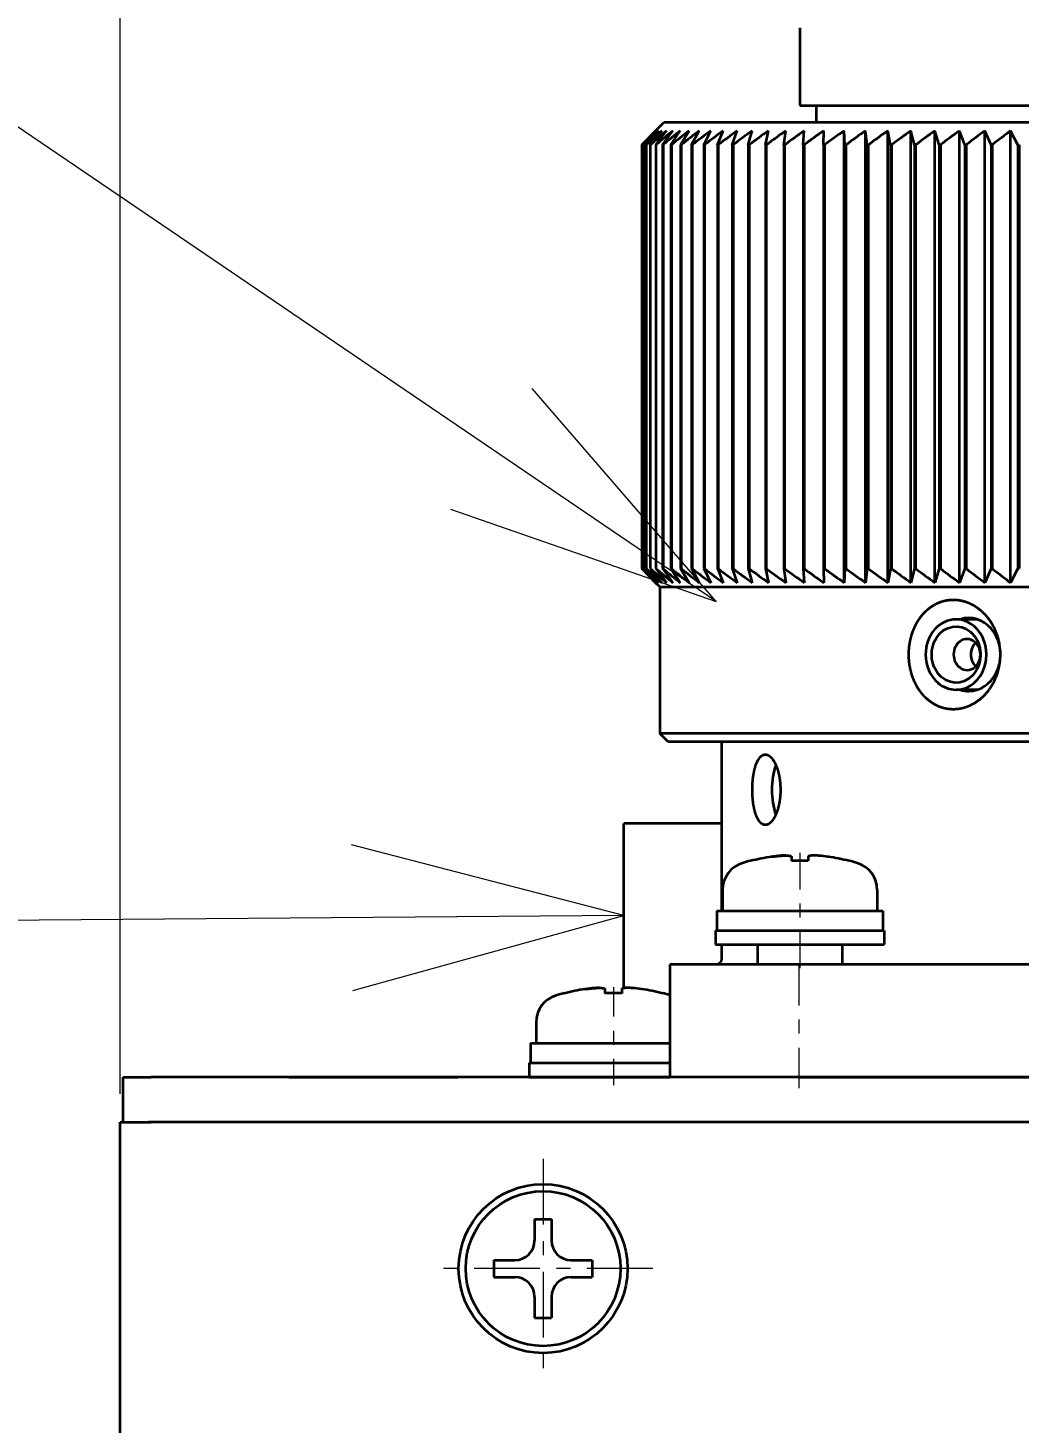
# Model space of a CAD drawing. Extents: x 23 to 417, y 3 to 294.
# Drawn here: x 52.73 to 59.78, y 160.34 to 170.25 of the extents above; entities that cross this region are included whole.
import ezdxf
from ezdxf.enums import TextEntityAlignment as Align

# ---------------------------------------------------------------- set-up
doc = ezdxf.new("R2010")
doc.units = 0
doc.linetypes.add('DASHDOT', pattern=[18.5, 12, -3, 0.5, -3])
doc.layers.get('0').update_dxf_attribs({"lineweight": 13})
doc.styles.get("Standard").update_dxf_attribs({"font": 'isocp.shx'})
doc.dimstyles.get("Standard").update_dxf_attribs({"dimtxt": 2.5, "dimasz": 2.5, "dimexe": 1.25, "dimexo": 0.625, "dimtad": 1, "dimtxsty": 'Standard', "dimcen": 2.5, "dimadec": 0, "dimazin": 0, "dimtfac": 1, "dimtmove": 0, "dimatfit": 0, "dimfxl": 0, "dimarcsym": 0})

# ---------------------------------------------------------------- blocks, each defined once
blk = doc.blocks.new('*D302')
at = {"color": 230, "lineweight": 13, "transparency": 16777216}
for p, q in [((53.3879, 162.6787), (53.3879, 188.9683)), ((53.3879, 188.9683), (88.9879, 188.9683)), ((88.9879, 162.6787), (88.9879, 188.9683))]:
    blk.add_line(p, q, dxfattribs=at)
for points in [[(55.3198, 189.4859), (53.3879, 188.9683), (55.3198, 188.4506)], [(87.0561, 188.4506), (88.9879, 188.9683), (87.0561, 189.4859)]]:
    blk.add_lwpolyline(points, dxfattribs=at)
for s, height, width, p, p2 in [('[', 2, 1.552524, (75.3042, 190.9683), (76.0805, 190.9683)), (']', 2, 1.552524, (79.6344, 190.9683), (80.4107, 190.9683)), ('178', 2, 1.44619, (63.7415, 190.9683), (68.8031, 190.9683)), ('7', 2, 1.412625, (77.0805, 190.9683), (78.6344, 190.9683)), ('%%p2', 1.4, 1.254643, (70.0031, 191.2683), (72.3042, 191.2683)), ('/', 1, 1.818182, (73.3042, 191.4683), (74.3042, 191.4683))]:
    blk.add_text(s, height=height, dxfattribs=dict(at, width=width)).set_placement(p, p2, align=Align.FIT)
blk = doc.blocks.new('*D303')
at = {"color": 30, "lineweight": 13, "transparency": 16777216}
blk.add_line((53.3879, 162.6787), (53.3879, 184.3719), dxfattribs=at)
at = {"color": 30, "lineweight": 13, "ltscale": 0.445, "transparency": 16777216}
blk.add_line((53.3879, 184.3719), (71.1879, 184.3719), dxfattribs=at)
at = {"color": 30, "lineweight": 13, "ltscale": 0.43524, "transparency": 16777216}
blk.add_line((71.1879, 166.9623), (71.1879, 184.3719), dxfattribs=at)
at = {"color": 30, "lineweight": 13, "transparency": 16777216}
for points in [[(55.3198, 184.8896), (53.3879, 184.3719), (55.3198, 183.8543)], [(69.2561, 183.8543), (71.1879, 184.3719), (69.2561, 184.8896)]]:
    blk.add_lwpolyline(points, dxfattribs=at)
for s, height, width, p, p2 in [('[', 2, 1.552524, (63.7767, 186.3719), (64.553, 186.3719)), (']', 2, 1.552524, (68.1069, 186.3719), (68.8832, 186.3719)), ('89', 2, 1.251435, (57.469, 186.3719), (60.7767, 186.3719)), ('4', 2, 1.195298, (65.553, 186.3719), (67.1069, 186.3719)), ('/', 1, 1.818182, (61.7767, 186.8719), (62.7767, 186.8719))]:
    blk.add_text(s, height=height, dxfattribs=dict(at, width=width)).set_placement(p, p2, align=Align.FIT)
blk = doc.blocks.new('BLOCK4341')
at = {"color": 7, "linetype": 'DASHDOT', "lineweight": 13, "ltscale": 0.195}
for p, q in [((-74, 47.598), (-74, 39.798)), ((-70.1, 43.698), (-77.9, 43.698))]:
    blk.add_line(p, q, dxfattribs=at)
blk = doc.blocks.new('BLOCK4439')
at = {"color": 7, "lineweight": 13}
blk.add_line((-71.126, 56.232), (-114.755, 55.9), dxfattribs=at)
blk.add_lwpolyline([(-80.766, 53.57), (-71.126, 56.232), (-80.805, 58.746)], dxfattribs=at)
blk.add_circle((-126.087, 55.814), 11.332, dxfattribs=at)
blk.add_text('8', height=10, dxfattribs=at).set_placement((-129.971, 50.814), (-122.202, 50.814), align=Align.FIT)
blk = doc.blocks.new('BLOCK4440')
at = {"color": 7, "lineweight": 13}
blk.add_line((-67.848, 67.379), (-119.293, 102.304), dxfattribs=at)
blk.add_lwpolyline([(-77.294, 70.663), (-67.848, 67.379), (-74.386, 74.946)], dxfattribs=at)
blk = doc.blocks.new('BLOCK4442')
at = {"color": 7, "lineweight": 35, "ltscale": 0.06875}
blk.add_line((-64.875, 87.75), (-64.875, 85), dxfattribs=at)
at = {"color": 7, "lineweight": 35, "ltscale": 0.396875}
blk.add_line((-64.875, 85), (-49, 85), dxfattribs=at)
at = {"color": 7, "lineweight": 35, "ltscale": 0.015}
blk.add_line((-64.3, 85), (-64.3, 84.4), dxfattribs=at)
at = {"color": 7, "lineweight": 35, "ltscale": 0.010607}
for p, q in [((-70, 84.1), (-69.7, 84.4)), ((-69.55, 62.4), (-69.85, 62.7))]:
    blk.add_line(p, q, dxfattribs=at)
at = {"color": 7, "lineweight": 35}
for p, q in [((-69.7, 84.4), (-49, 84.4)), ((-69.85, 67.9), (-49, 67.9)), ((-49, 62.7), (-69.85, 62.7)), ((-49, 62.4), (-69.55, 62.4)), ((-33.1, 54.5), (-64.9, 54.5)), ((87.874, 50.5), (-87.926, 50.5)), ((-64.9, 50.5), (-33.1, 50.5)), ((-89.026, -29.5), (-89.026, 48.9)), ((87.974, 48.9), (-88.026, 48.9)), ((87.874, 48.9), (-87.926, 48.9))]:
    blk.add_line(p, q, dxfattribs=at)
at = {"color": 7, "lineweight": 35, "ltscale": 0.017577}
for p, q in [((-70, 84.1), (-70.494, 83.6)), ((-70.494, 83.6), (-70, 84.1)), ((-70.494, 68.55), (-70, 68.05))]:
    blk.add_line(p, q, dxfattribs=at)
at = {"color": 7, "lineweight": 35, "ltscale": 0.017992}
for p, q in [((-69.975, 84.1), (-70.493, 83.6)), ((-69.975, 68.05), (-70.493, 68.55))]:
    blk.add_line(p, q, dxfattribs=at)
at = {"color": 7, "lineweight": 35, "ltscale": 0.017153}
for p, q in [((-70.445, 83.6), (-69.975, 84.1)), ((-70.445, 68.55), (-69.975, 68.05))]:
    blk.add_line(p, q, dxfattribs=at)
at = {"color": 7, "lineweight": 35, "ltscale": 0.016722}
for p, q in [((-70.346, 83.6), (-69.902, 84.1)), ((-70.346, 68.55), (-69.902, 68.05))]:
    blk.add_line(p, q, dxfattribs=at)
at = {"color": 7, "lineweight": 35, "ltscale": 0.016288}
for p, q in [((-70.197, 83.6), (-69.78, 84.1)), ((-70.197, 68.55), (-69.78, 68.05))]:
    blk.add_line(p, q, dxfattribs=at)
at = {"color": 7, "lineweight": 35, "ltscale": 0.015855}
for p, q in [((-69.999, 83.6), (-69.609, 84.1)), ((-69.999, 68.55), (-69.609, 68.05))]:
    blk.add_line(p, q, dxfattribs=at)
at = {"color": 7, "lineweight": 35, "ltscale": 0.015427}
for p, q in [((-69.751, 83.6), (-69.39, 84.1)), ((-69.751, 68.55), (-69.39, 68.05))]:
    blk.add_line(p, q, dxfattribs=at)
at = {"color": 7, "lineweight": 35, "ltscale": 0.015009}
for p, q in [((-69.455, 83.6), (-69.123, 84.1)), ((-69.455, 68.55), (-69.123, 68.05))]:
    blk.add_line(p, q, dxfattribs=at)
at = {"color": 7, "lineweight": 35, "ltscale": 0.014606}
for p, q in [((-69.112, 83.6), (-68.81, 84.1)), ((-69.112, 68.55), (-68.81, 68.05))]:
    blk.add_line(p, q, dxfattribs=at)
at = {"color": 7, "lineweight": 35, "ltscale": 0.014223}
for p, q in [((-68.721, 83.6), (-68.45, 84.1)), ((-68.721, 68.55), (-68.45, 68.05))]:
    blk.add_line(p, q, dxfattribs=at)
at = {"color": 7, "lineweight": 35, "ltscale": 0.013865}
for p, q in [((-68.284, 83.6), (-68.044, 84.1)), ((-68.284, 68.55), (-68.044, 68.05))]:
    blk.add_line(p, q, dxfattribs=at)
at = {"color": 7, "lineweight": 35, "ltscale": 0.013538}
for p, q in [((-67.803, 83.6), (-67.595, 84.1)), ((-67.803, 68.55), (-67.595, 68.05))]:
    blk.add_line(p, q, dxfattribs=at)
at = {"color": 7, "lineweight": 35, "ltscale": 0.013248}
for p, q in [((-67.277, 83.6), (-67.101, 84.1)), ((-67.277, 68.55), (-67.101, 68.05))]:
    blk.add_line(p, q, dxfattribs=at)
at = {"color": 7, "lineweight": 35, "ltscale": 0.012998}
for p, q in [((-66.708, 83.6), (-66.566, 84.1)), ((-66.708, 68.55), (-66.566, 68.05))]:
    blk.add_line(p, q, dxfattribs=at)
at = {"color": 7, "lineweight": 35, "ltscale": 0.012795}
for p, q in [((-66.099, 83.6), (-65.989, 84.1)), ((-66.099, 68.55), (-65.989, 68.05))]:
    blk.add_line(p, q, dxfattribs=at)
at = {"color": 7, "lineweight": 35, "ltscale": 0.012643}
for p, q in [((-65.449, 83.6), (-65.373, 84.1)), ((-65.449, 68.55), (-65.373, 68.05))]:
    blk.add_line(p, q, dxfattribs=at)
at = {"color": 7, "lineweight": 35, "ltscale": 0.012544}
for p, q in [((-64.761, 83.6), (-64.719, 84.1)), ((-64.761, 68.55), (-64.719, 68.05))]:
    blk.add_line(p, q, dxfattribs=at)
at = {"color": 7, "lineweight": 35, "ltscale": 0.012502}
for p, q in [((-64.036, 83.6), (-64.028, 84.1)), ((-64.036, 68.55), (-64.028, 68.05))]:
    blk.add_line(p, q, dxfattribs=at)
at = {"color": 7, "lineweight": 35, "ltscale": 0.012516}
for p, q in [((-63.276, 83.6), (-63.301, 84.1)), ((-63.276, 68.55), (-63.301, 68.05))]:
    blk.add_line(p, q, dxfattribs=at)
at = {"color": 7, "lineweight": 35, "ltscale": 0.40125}
for p, q in [((-63.301, 68.05), (-63.301, 84.1)), ((-62.542, 68.05), (-62.542, 84.1)), ((-61.75, 68.05), (-61.75, 84.1)), ((-60.929, 68.05), (-60.929, 84.1)), ((-60.08, 68.05), (-60.08, 84.1)), ((-59.206, 68.05), (-59.206, 84.1)), ((-58.307, 68.05), (-58.307, 84.1)), ((-57.387, 68.05), (-57.387, 84.1))]:
    blk.add_line(p, q, dxfattribs=at)
at = {"color": 7, "lineweight": 35, "ltscale": 0.012587}
for p, q in [((-62.483, 83.6), (-62.542, 84.1)), ((-62.483, 68.55), (-62.542, 68.05))]:
    blk.add_line(p, q, dxfattribs=at)
at = {"color": 7, "lineweight": 35, "ltscale": 0.012713}
for p, q in [((-61.658, 83.6), (-61.75, 84.1)), ((-61.658, 68.55), (-61.75, 68.05))]:
    blk.add_line(p, q, dxfattribs=at)
at = {"color": 7, "lineweight": 35, "ltscale": 0.012891}
for p, q in [((-60.803, 83.6), (-60.929, 84.1)), ((-60.803, 68.55), (-60.929, 68.05))]:
    blk.add_line(p, q, dxfattribs=at)
at = {"color": 7, "lineweight": 35, "ltscale": 0.013117}
for p, q in [((-59.921, 83.6), (-60.08, 84.1)), ((-59.921, 68.55), (-60.08, 68.05))]:
    blk.add_line(p, q, dxfattribs=at)
at = {"color": 7, "lineweight": 35, "ltscale": 0.013388}
for p, q in [((-59.014, 83.6), (-59.206, 84.1)), ((-59.014, 68.55), (-59.206, 68.05))]:
    blk.add_line(p, q, dxfattribs=at)
at = {"color": 7, "lineweight": 35, "ltscale": 0.013698}
for p, q in [((-58.083, 83.6), (-58.307, 84.1)), ((-58.083, 68.55), (-58.307, 68.05))]:
    blk.add_line(p, q, dxfattribs=at)
at = {"color": 7, "lineweight": 35, "ltscale": 0.014041}
for p, q in [((-57.131, 83.6), (-57.387, 84.1)), ((-57.131, 68.55), (-57.387, 68.05))]:
    blk.add_line(p, q, dxfattribs=at)
at = {"color": 7, "lineweight": 35, "ltscale": 3.04594e-05}
for p, q in [((-70.494, 83.6), (-70.493, 83.6)), ((-70.494, 68.55), (-70.493, 68.55))]:
    blk.add_line(p, q, dxfattribs=at)
at = {"color": 7, "lineweight": 35, "ltscale": 0.37625}
for p, q in [((-70.494, 83.6), (-70.494, 68.55)), ((-70.494, 83.6), (-70.494, 68.55)), ((-70.493, 83.6), (-70.493, 68.55)), ((-70.445, 83.6), (-70.445, 68.55)), ((-70.442, 83.6), (-70.442, 68.55)), ((-70.346, 83.6), (-70.346, 68.55)), ((-70.34, 83.6), (-70.34, 68.55)), ((-70.197, 83.6), (-70.197, 68.55)), ((-70.189, 83.6), (-70.189, 68.55)), ((-69.999, 83.6), (-69.999, 68.55)), ((-69.988, 83.6), (-69.988, 68.55)), ((-69.751, 83.6), (-69.751, 68.55)), ((-69.738, 83.6), (-69.738, 68.55)), ((-69.455, 83.6), (-69.455, 68.55)), ((-69.44, 83.6), (-69.44, 68.55)), ((-69.112, 83.6), (-69.112, 68.55)), ((-69.094, 83.6), (-69.094, 68.55)), ((-68.721, 83.6), (-68.721, 68.55)), ((-68.701, 83.6), (-68.701, 68.55)), ((-68.284, 83.6), (-68.284, 68.55)), ((-68.262, 83.6), (-68.262, 68.55)), ((-67.803, 83.6), (-67.803, 68.55)), ((-67.778, 83.6), (-67.778, 68.55)), ((-67.277, 83.6), (-67.277, 68.55)), ((-67.25, 83.6), (-67.25, 68.55)), ((-66.708, 83.6), (-66.708, 68.55)), ((-66.68, 83.6), (-66.68, 68.55)), ((-66.099, 83.6), (-66.099, 68.55)), ((-66.068, 83.6), (-66.068, 68.55)), ((-65.449, 83.6), (-65.449, 68.55)), ((-65.417, 83.6), (-65.417, 68.55)), ((-64.761, 83.6), (-64.761, 68.55)), ((-64.727, 83.6), (-64.727, 68.55)), ((-64.036, 83.6), (-64.036, 68.55)), ((-64, 83.6), (-64, 68.55)), ((-63.276, 83.6), (-63.276, 68.55)), ((-63.238, 83.6), (-63.238, 68.55)), ((-62.483, 83.6), (-62.483, 68.55)), ((-62.443, 83.6), (-62.443, 68.55)), ((-61.658, 83.6), (-61.658, 68.55)), ((-61.617, 83.6), (-61.617, 68.55)), ((-60.803, 83.6), (-60.803, 68.55)), ((-60.761, 83.6), (-60.761, 68.55)), ((-59.921, 83.6), (-59.921, 68.55)), ((-59.878, 83.6), (-59.878, 68.55)), ((-59.014, 83.6), (-59.014, 68.55)), ((-58.969, 83.6), (-58.969, 68.55)), ((-58.083, 83.6), (-58.083, 68.55)), ((-58.037, 83.6), (-58.037, 68.55)), ((-57.131, 83.6), (-57.131, 68.55)), ((-57.084, 83.6), (-57.084, 68.55))]:
    blk.add_line(p, q, dxfattribs=at)
at = {"color": 7, "lineweight": 35, "ltscale": 9.1307e-05}
for p, q in [((-70.445, 83.6), (-70.442, 83.6)), ((-70.445, 68.55), (-70.442, 68.55))]:
    blk.add_line(p, q, dxfattribs=at)
at = {"color": 7, "lineweight": 35, "ltscale": 0.000151941}
for p, q in [((-70.346, 83.6), (-70.34, 83.6)), ((-70.346, 68.55), (-70.34, 68.55))]:
    blk.add_line(p, q, dxfattribs=at)
at = {"color": 7, "lineweight": 35, "ltscale": 0.000212221}
for p, q in [((-70.197, 83.6), (-70.189, 83.6)), ((-70.197, 68.55), (-70.189, 68.55))]:
    blk.add_line(p, q, dxfattribs=at)
at = {"color": 7, "lineweight": 35, "ltscale": 0.000272005}
for p, q in [((-69.999, 83.6), (-69.988, 83.6)), ((-69.999, 68.55), (-69.988, 68.55))]:
    blk.add_line(p, q, dxfattribs=at)
at = {"color": 7, "lineweight": 35, "ltscale": 0.000331153}
for p, q in [((-69.751, 83.6), (-69.738, 83.6)), ((-69.751, 68.55), (-69.738, 68.55))]:
    blk.add_line(p, q, dxfattribs=at)
at = {"color": 7, "lineweight": 35, "ltscale": 0.000389528}
for p, q in [((-69.455, 83.6), (-69.44, 83.6)), ((-69.455, 68.55), (-69.44, 68.55))]:
    blk.add_line(p, q, dxfattribs=at)
at = {"color": 7, "lineweight": 35, "ltscale": 0.000446994}
for p, q in [((-69.112, 83.6), (-69.094, 83.6)), ((-69.112, 68.55), (-69.094, 68.55))]:
    blk.add_line(p, q, dxfattribs=at)
at = {"color": 7, "lineweight": 35, "ltscale": 0.000503415}
for p, q in [((-68.721, 83.6), (-68.701, 83.6)), ((-68.721, 68.55), (-68.701, 68.55))]:
    blk.add_line(p, q, dxfattribs=at)
at = {"color": 7, "lineweight": 35, "ltscale": 0.000558661}
for p, q in [((-68.284, 83.6), (-68.262, 83.6)), ((-68.284, 68.55), (-68.262, 68.55))]:
    blk.add_line(p, q, dxfattribs=at)
at = {"color": 7, "lineweight": 35, "ltscale": 0.000612602}
for p, q in [((-67.803, 83.6), (-67.778, 83.6)), ((-67.803, 68.55), (-67.778, 68.55))]:
    blk.add_line(p, q, dxfattribs=at)
at = {"color": 7, "lineweight": 35, "ltscale": 0.000665112}
for p, q in [((-67.277, 83.6), (-67.25, 83.6)), ((-67.277, 68.55), (-67.25, 68.55))]:
    blk.add_line(p, q, dxfattribs=at)
at = {"color": 7, "lineweight": 35, "ltscale": 0.000716069}
for p, q in [((-66.708, 83.6), (-66.68, 83.6)), ((-66.708, 68.55), (-66.68, 68.55))]:
    blk.add_line(p, q, dxfattribs=at)
at = {"color": 7, "lineweight": 35, "ltscale": 0.000765353}
for p, q in [((-66.099, 83.6), (-66.068, 83.6)), ((-66.099, 68.55), (-66.068, 68.55))]:
    blk.add_line(p, q, dxfattribs=at)
at = {"color": 7, "lineweight": 35, "ltscale": 0.00081285}
for p, q in [((-65.449, 83.6), (-65.417, 83.6)), ((-65.449, 68.55), (-65.417, 68.55))]:
    blk.add_line(p, q, dxfattribs=at)
at = {"color": 7, "lineweight": 35, "ltscale": 0.000858448}
for p, q in [((-64.761, 83.6), (-64.727, 83.6)), ((-64.761, 68.55), (-64.727, 68.55))]:
    blk.add_line(p, q, dxfattribs=at)
at = {"color": 7, "lineweight": 35, "ltscale": 0.000902042}
for p, q in [((-64.036, 83.6), (-64, 83.6)), ((-64.036, 68.55), (-64, 68.55))]:
    blk.add_line(p, q, dxfattribs=at)
at = {"color": 7, "lineweight": 35, "ltscale": 0.000943528}
for p, q in [((-63.276, 83.6), (-63.238, 83.6)), ((-63.276, 68.55), (-63.238, 68.55))]:
    blk.add_line(p, q, dxfattribs=at)
at = {"color": 7, "lineweight": 35, "ltscale": 0.000982811}
for p, q in [((-62.483, 83.6), (-62.443, 83.6)), ((-62.483, 68.55), (-62.443, 68.55))]:
    blk.add_line(p, q, dxfattribs=at)
at = {"color": 7, "lineweight": 35, "ltscale": 0.00102}
for p, q in [((-61.658, 83.6), (-61.617, 83.6)), ((-61.658, 68.55), (-61.617, 68.55))]:
    blk.add_line(p, q, dxfattribs=at)
at = {"color": 7, "lineweight": 35, "ltscale": 0.001054}
for p, q in [((-60.803, 83.6), (-60.761, 83.6)), ((-60.803, 68.55), (-60.761, 68.55))]:
    blk.add_line(p, q, dxfattribs=at)
at = {"color": 7, "lineweight": 35, "ltscale": 0.001087}
for p, q in [((-59.921, 83.6), (-59.878, 83.6)), ((-59.921, 68.55), (-59.878, 68.55))]:
    blk.add_line(p, q, dxfattribs=at)
at = {"color": 7, "lineweight": 35, "ltscale": 0.001116}
for p, q in [((-59.014, 83.6), (-58.969, 83.6)), ((-59.014, 68.55), (-58.969, 68.55))]:
    blk.add_line(p, q, dxfattribs=at)
at = {"color": 7, "lineweight": 35, "ltscale": 0.001143}
for p, q in [((-58.083, 83.6), (-58.037, 83.6)), ((-58.083, 68.55), (-58.037, 68.55))]:
    blk.add_line(p, q, dxfattribs=at)
at = {"color": 7, "lineweight": 35, "ltscale": 0.001167}
for p, q in [((-57.131, 83.6), (-57.084, 83.6)), ((-57.131, 68.55), (-57.084, 68.55))]:
    blk.add_line(p, q, dxfattribs=at)
at = {"color": 7, "lineweight": 35, "ltscale": 0.005303}
blk.add_line((-69.85, 67.9), (-70, 68.05), dxfattribs=at)
at = {"color": 7, "lineweight": 35, "ltscale": 0.13}
blk.add_line((-69.85, 67.9), (-69.85, 62.7), dxfattribs=at)
at = {"color": 7, "lineweight": 35, "ltscale": 0.018979}
blk.add_line((-58.566, 66.75), (-59.325, 66.75), dxfattribs=at)
at = {"color": 7, "lineweight": 35, "ltscale": 0.018981}
blk.add_line((-58.566, 64.25), (-59.325, 64.25), dxfattribs=at)
at = {"color": 7, "lineweight": 35, "ltscale": 0.00215}
blk.add_line((-58.65, 64.226), (-58.732, 64.25), dxfattribs=at)
at = {"color": 7, "lineweight": 35, "ltscale": 0.15}
blk.add_line((-67.65, 56.4), (-67.65, 62.4), dxfattribs=at)
at = {"color": 7, "lineweight": 35, "ltscale": 0.086908}
blk.add_line((-67.65, 59.5), (-71.126, 59.5), dxfattribs=at)
at = {"color": 7, "lineweight": 35, "ltscale": 0.146095}
blk.add_line((-71.126, 53.656), (-71.126, 59.5), dxfattribs=at)
at = {"color": 7, "lineweight": 35, "ltscale": 0.000166026}
for p, q in [((-66.625, 58.178), (-66.625, 58.171)), ((-63.125, 58.178), (-63.125, 58.171)), ((-73.25, 53.478), (-73.25, 53.471)), ((-69.75, 53.478), (-69.75, 53.471))]:
    blk.add_line(p, q, dxfattribs=at)
at = {"color": 7, "lineweight": 35, "ltscale": 0.003766}
for p, q in [((-65.175, 58.322), (-65.175, 58.171)), ((-64.575, 58.322), (-64.575, 58.171)), ((-71.8, 53.622), (-71.8, 53.471)), ((-71.2, 53.622), (-71.2, 53.471))]:
    blk.add_line(p, q, dxfattribs=at)
at = {"color": 7, "lineweight": 35, "ltscale": 0.018478}
for p, q in [((-67.625, 57.139), (-67.625, 56.4)), ((-62.125, 57.139), (-62.125, 56.4)), ((-74.25, 52.439), (-74.25, 51.7))]:
    blk.add_line(p, q, dxfattribs=at)
at = {"color": 7, "lineweight": 35, "ltscale": 0.138472}
blk.add_line((-67.825, 56.4), (-62.286, 56.4), dxfattribs=at)
at = {"color": 7, "lineweight": 35, "ltscale": 0.0175}
for p, q in [((-67.825, 56.4), (-67.825, 55.7)), ((-61.925, 56.4), (-61.925, 55.7)), ((-66.375, 55.2), (-66.375, 54.5)), ((-63.375, 55.2), (-63.375, 54.5)), ((-74.45, 51.7), (-74.45, 51))]:
    blk.add_line(p, q, dxfattribs=at)
at = {"color": 7, "lineweight": 35, "ltscale": 0.009028}
blk.add_line((-62.286, 56.4), (-61.925, 56.4), dxfattribs=at)
at = {"color": 7, "lineweight": 35, "ltscale": 0.140819}
for p, q in [((-67.875, 55.7), (-62.242, 55.7)), ((-67.875, 55.2), (-62.242, 55.2)), ((-89.026, 40.002), (-89.026, 45.635))]:
    blk.add_line(p, q, dxfattribs=at)
at = {"color": 7, "lineweight": 35, "ltscale": 0.0125}
for p, q in [((-67.875, 55.7), (-67.875, 55.2)), ((-61.875, 55.7), (-61.875, 55.2)), ((-67.65, 54.7), (-67.65, 55.2)), ((-74.5, 51), (-74.5, 50.5))]:
    blk.add_line(p, q, dxfattribs=at)
at = {"color": 7, "lineweight": 35, "ltscale": 0.009181}
for p, q in [((-62.242, 55.7), (-61.875, 55.7)), ((-62.242, 55.2), (-61.875, 55.2)), ((-89.026, 45.635), (-89.026, 46.002))]:
    blk.add_line(p, q, dxfattribs=at)
at = {"color": 7, "lineweight": 35, "ltscale": 0.115}
for p, q in [((-64.9, 54.5), (-69.5, 54.5)), ((-64.9, 50.5), (-69.5, 50.5))]:
    blk.add_line(p, q, dxfattribs=at)
at = {"color": 7, "lineweight": 35, "ltscale": 0.1}
blk.add_line((-69.5, 54.5), (-69.5, 50.5), dxfattribs=at)
at = {"color": 7, "lineweight": 35, "ltscale": 0.12375}
blk.add_line((-74.45, 51.7), (-69.5, 51.7), dxfattribs=at)
at = {"color": 7, "lineweight": 35, "ltscale": 0.125}
blk.add_line((-74.5, 51), (-69.5, 51), dxfattribs=at)
at = {"color": 7, "lineweight": 35, "ltscale": 0.025}
for p, q in [((-88.926, 50.5), (-87.926, 50.5)), ((-89.026, 48.9), (-88.026, 48.9)), ((-88.926, 48.9), (-87.926, 48.9))]:
    blk.add_line(p, q, dxfattribs=at)
at = {"color": 7, "lineweight": 35, "ltscale": 0.04}
blk.add_line((-88.926, 48.9), (-88.926, 50.5), dxfattribs=at)
at = {"color": 7, "lineweight": 35, "ltscale": 0.145188}
blk.add_line((-83.026, 50.5), (-77.219, 50.5), dxfattribs=at)
at = {"color": 7, "lineweight": 35, "ltscale": 0.004812}
blk.add_line((-77.219, 50.5), (-77.026, 50.5), dxfattribs=at)
at = {"color": 7, "lineweight": 35, "ltscale": 0.125001}
blk.add_line((-74.5, 50.5), (-69.5, 50.5), dxfattribs=at)
at = {"color": 7, "lineweight": 35, "ltscale": 0.01875}
for p, q in [((-74.3, 45.448), (-74.3, 44.698)), ((-73.7, 45.448), (-73.7, 44.698)), ((-75.75, 43.998), (-75, 43.998)), ((-73, 43.998), (-72.25, 43.998)), ((-75.75, 43.398), (-75, 43.398)), ((-73, 43.398), (-72.25, 43.398)), ((-74.3, 42.698), (-74.3, 41.948)), ((-73.7, 42.698), (-73.7, 41.948))]:
    blk.add_line(p, q, dxfattribs=at)
at = {"color": 7, "lineweight": 35, "ltscale": 0.014999}
for p, q in [((-74.3, 45.448), (-73.7, 45.448)), ((-75.75, 43.998), (-75.75, 43.398)), ((-72.25, 43.998), (-72.25, 43.398)), ((-74.3, 41.948), (-73.7, 41.948))]:
    blk.add_line(p, q, dxfattribs=at)
at = {"color": 7, "lineweight": 35}
for radius in [3, 2.75]:
    blk.add_circle((-74, 43.698), radius, dxfattribs=at)
for centre, radius, start, end in [((-25.534, 35.667), 65.683, 132.49212, 133.13391), ((-25.261, 33.627), 67.301, 131.41313, 132.05261), ((-24.899, 31.644), 68.924, 130.44207, 131.0787), ((-24.463, 29.738), 70.524, 129.57179, 130.20523), ((-23.966, 27.927), 72.074, 128.79584, 129.42595), ((-23.417, 26.227), 73.551, 128.10849, 128.73526), ((-22.827, 24.654), 74.935, 127.5047, 128.12823), ((-22.203, 23.222), 76.207, 126.98005, 127.60055), ((-21.552, 21.946), 77.35, 126.53074, 127.14846), ((-20.879, 20.837), 78.35, 126.15352, 126.7688), ((-20.19, 19.906), 79.193, 125.84569, 126.4589), ((-19.489, 19.161), 79.871, 125.60507, 126.21661), ((-18.779, 18.609), 80.374, 125.42995, 126.04024), ((-18.065, 18.255), 80.698, 125.31909, 125.92859), ((-17.348, 18.103), 80.837, 125.27172, 125.88087), ((-16.63, 18.154), 80.79, 125.2875, 125.89677), ((-15.914, 18.407), 80.559, 125.36654, 125.97639), ((-15.2, 18.861), 80.144, 125.50941, 126.12028), ((-14.488, 19.51), 79.553, 125.7171, 126.32942), ((-13.778, 20.35), 78.791, 125.99108, 126.60528), ((-13.071, 21.371), 77.867, 126.33329, 126.94976), ((-12.363, 22.565), 76.794, 126.74619, 127.36527), ((-11.654, 23.921), 75.585, 127.23273, 127.85473), ((-25.534, 116.483), 65.683, 226.86609, 227.50788), ((-25.261, 118.523), 67.301, 227.94739, 228.58687), ((-24.899, 120.506), 68.924, 228.9213, 229.55793), ((-24.463, 122.412), 70.524, 229.79477, 230.42821), ((-23.966, 124.223), 72.074, 230.57405, 231.20416), ((-23.417, 125.923), 73.551, 231.26474, 231.89151), ((-22.827, 127.496), 74.935, 231.87177, 232.4953), ((-22.203, 128.928), 76.207, 232.39945, 233.01995), ((-21.552, 130.204), 77.35, 232.85154, 233.46926), ((-20.879, 131.313), 78.35, 233.2312, 233.84648), ((-20.19, 132.244), 79.193, 233.5411, 234.15431), ((-19.489, 132.989), 79.871, 233.78339, 234.39493), ((-18.779, 133.541), 80.374, 233.95976, 234.57005), ((-18.065, 133.895), 80.698, 234.07141, 234.68091), ((-17.348, 134.047), 80.837, 234.11913, 234.72828), ((-16.63, 133.996), 80.79, 234.10323, 234.7125), ((-15.914, 133.743), 80.559, 234.02361, 234.63346), ((-15.2, 133.289), 80.144, 233.87972, 234.49059), ((-14.488, 132.64), 79.553, 233.67058, 234.2829), ((-13.778, 131.8), 78.791, 233.39472, 234.00892), ((-13.071, 130.779), 77.867, 233.05024, 233.66671), ((-12.363, 129.585), 76.794, 232.63473, 233.25381), ((-11.654, 128.229), 75.585, 232.14527, 232.76727), ((-58.425, 65.825), 0.975, 103.0444, 108.3471), ((-59.91, 65.5), 2.161, 359.9911, 19.357), ((-59.315, 65.239), 0.99, 228.8178, 269.4418), ((-66.625, 57.139), 1, 106.9578, 180), ((-64.866, 51.367), 7.035, 104.4816, 106.9495), ((-64.875, 51.4), 6.993, 98.2207, 104.4915), ((-64.875, 51.4), 6.993, 98.2207, 104.4915), ((-65.23, 53.917), 4.452, 94.2546, 98.3259), ((-65.367, 55.806), 2.558, 90.2097, 94.3338), ((-64.875, 51.399), 6.779, 87.4636, 92.5364), ((-64.875, 51.399), 6.779, 87.4636, 92.5364), ((-64.52, 53.917), 4.452, 81.6741, 85.7454), ((-64.875, 51.399), 6.994, 75.509, 81.7788), ((-64.875, 51.399), 6.994, 75.509, 81.7788), ((-64.884, 51.367), 7.035, 73.0505, 75.5184), ((-63.125, 57.139), 1, 0, 73.0422), ((-67.85, 54.7), 0.2, 270, 360), ((-71.5, 46.7), 6.993, 98.2207, 104.4915), ((-71.5, 46.7), 6.993, 98.2207, 104.4915), ((-71.855, 49.217), 4.452, 94.2546, 98.3259), ((-71.992, 51.106), 2.558, 90.2097, 94.3338), ((-71.145, 49.217), 4.452, 81.6741, 85.7454), ((-71.5, 46.699), 6.994, 75.509, 81.7788), ((-71.5, 46.699), 6.994, 75.509, 81.7788), ((-73.25, 52.439), 1, 106.9578, 180), ((-71.491, 46.667), 7.035, 104.4816, 106.9495), ((-71.5, 46.699), 6.779, 87.4636, 92.5364), ((-71.5, 46.699), 6.779, 87.4636, 92.5364), ((-71.505, 46.682), 7.018, 73.4018, 75.5204), ((-75, 44.698), 0.7, 270, 360), ((-73, 44.698), 0.7, 180, 270), ((-75, 42.698), 0.7, 360, 450), ((-73, 42.698), 0.7, 90, 180)]:
    blk.add_arc(centre, radius, start, end, dxfattribs=at)
for centre, major_axis, ratio, start_param, end_param in [((-59.325, 65.5), (0, -1.25), 0.866025, 3.141563, 4.712389), ((-59.325, 65.5), (0, -1), 0.866025, 5.647866, 11.931051), ((-59.325, 65.5), (0, -1.25), 0.866025, 6.283156, 9.424749), ((-58.875, 65.5), (0, -1.3), 0.866025, 3.141593, 3.419403), ((-58.875, 65.5), (0, -1.3), 0.866025, 0, 3.141593), ((-58.935, 65.5), (0, -0.55), 0.866025, 3.141563, 6.283156), ((-58.935, 65.5), (0, -0.55), 0.866025, 2.506273, 3.141563), ((-58.935, 65.5), (0, -0.55), 0.866025, 6.283156, 8.789459), ((-58.325, 65.5), (0, -0.55), 0.866025, 3.836186, 5.588682), ((-59.324, 65.5), (-0.001, -1.25), 0.866201, 4.713583, 5.648747), ((-58.875, 65.5), (0, -1.3), 0.866025, 6.005378, 6.283185), ((-65.37, 60.7), (0, -1.25), 0.398749, 3.939223, 5.485522)]:
    blk.add_ellipse(centre, major_axis=major_axis, ratio=ratio, start_param=start_param, end_param=end_param, dxfattribs=at)
for points, knots in [([(-57.871, 66.217), (-57.906, 66.315), (-57.946, 66.411), (-57.993, 66.504), (-58.097, 66.682), (-58.223, 66.844), (-58.29, 66.92), (-58.434, 67.061), (-58.595, 67.179), (-58.679, 67.232), (-58.851, 67.322), (-59.032, 67.383), (-59.124, 67.407), (-59.401, 67.454), (-59.68, 67.43), (-59.864, 67.383), (-60.12, 67.267), (-60.344, 67.093), (-60.416, 67.029), (-60.55, 66.889), (-60.665, 66.73), (-60.718, 66.645), (-60.814, 66.467), (-60.889, 66.277), (-60.921, 66.178), (-60.971, 65.986), (-61.001, 65.788), (-61.011, 65.692), (-61.015, 65.596), (-61.015, 65.5)], [0, 0, 0, 0, 0, 0, 0.911428, 0.911428, 0.911428, 1.821164, 1.821164, 1.821164, 2.723524, 2.723524, 2.723524, 3.616114, 3.616114, 3.616114, 5.380971, 5.380971, 5.380971, 6.269464, 6.269464, 6.269464, 7.166996, 7.166996, 7.166996, 8.075534, 8.075534, 8.075534, 8.904945, 8.904945, 8.904945, 8.904945, 8.904945, 8.904945]), ([(-61.015, 65.5), (-61.015, 65.352), (-61.004, 65.204), (-60.981, 65.057), (-60.921, 64.8), (-60.824, 64.559), (-60.775, 64.456), (-60.705, 64.333), (-60.625, 64.218), (-60.609, 64.196), (-60.592, 64.174), (-60.575, 64.153)], [0, 0, 0, 0, 0, 0, 1.284668, 1.284668, 1.284668, 2.302328, 2.302328, 2.302328, 2.550475, 2.550475, 2.550475, 2.550475, 2.550475, 2.550475]), ([(-60.575, 64.153), (-60.523, 64.087), (-60.468, 64.024), (-60.409, 63.966), (-60.225, 63.805), (-60.013, 63.683), (-59.867, 63.623), (-59.633, 63.567), (-59.395, 63.562), (-59.315, 63.566), (-59.077, 63.595), (-58.845, 63.674), (-58.698, 63.748), (-58.418, 63.935), (-58.186, 64.189), (-58.082, 64.333), (-57.909, 64.637), (-57.803, 64.974), (-57.767, 65.149), (-57.749, 65.325), (-57.749, 65.5)], [0, 0, 0, 0, 0, 0, 0.768647, 0.768647, 0.768647, 2.290677, 2.290677, 2.290677, 3.047124, 3.047124, 3.047124, 4.574685, 4.574685, 4.574685, 6.12185, 6.12185, 6.12185, 7.642751, 7.642751, 7.642751, 7.642751, 7.642751, 7.642751]), ([(-66.563, 60.7), (-66.563, 60.856), (-66.555, 61.011), (-66.539, 61.161), (-66.491, 61.439), (-66.411, 61.671), (-66.363, 61.77), (-66.283, 61.878), (-66.192, 61.933), (-66.163, 61.944), (-66.133, 61.95), (-66.103, 61.95)], [0, 0, 0, 0, 0, 0, 1.34772, 1.34772, 1.34772, 2.590977, 2.590977, 2.590977, 3.145739, 3.145739, 3.145739, 3.145739, 3.145739, 3.145739]), ([(-66.103, 61.95), (-66.039, 61.95), (-65.974, 61.924), (-65.91, 61.873), (-65.804, 61.744), (-65.717, 61.562), (-65.683, 61.473), (-65.624, 61.275), (-65.586, 61.059), (-65.574, 60.945), (-65.567, 60.826), (-65.566, 60.708), (-65.566, 60.705), (-65.566, 60.703), (-65.566, 60.701)], [0, 0, 0, 0, 0, 0, 1.187349, 1.187349, 1.187349, 2.142315, 2.142315, 2.142315, 3.153283, 3.153283, 3.153283, 3.173457, 3.173457, 3.173457, 3.173457, 3.173457, 3.173457]), ([(-66.103, 59.45), (-66.166, 59.45), (-66.228, 59.475), (-66.286, 59.526), (-66.392, 59.675), (-66.47, 59.896), (-66.501, 60.025), (-66.538, 60.236), (-66.557, 60.459), (-66.561, 60.539), (-66.563, 60.619), (-66.563, 60.7)], [0, 0, 0, 0, 0, 0, 1.178109, 1.178109, 1.178109, 2.452297, 2.452297, 2.452297, 3.15048, 3.15048, 3.15048, 3.15048, 3.15048, 3.15048]), ([(-65.566, 60.701), (-65.566, 60.545), (-65.577, 60.39), (-65.599, 60.239), (-65.656, 59.994), (-65.741, 59.784), (-65.782, 59.704), (-65.867, 59.574), (-65.962, 59.491), (-66.009, 59.464), (-66.056, 59.45), (-66.103, 59.45)], [0, 0, 0, 0, 0, 0, 1.349063, 1.349063, 1.349063, 2.30028, 2.30028, 2.30028, 3.159548, 3.159548, 3.159548, 3.159548, 3.159548, 3.159548]), ([(-65.875, 58.322), (-65.825, 58.329), (-65.786, 58.334), (-65.753, 58.338), (-65.626, 58.352), (-65.56, 58.357), (-65.518, 58.36), (-65.423, 58.364), (-65.352, 58.364), (-65.317, 58.363), (-65.272, 58.361), (-65.23, 58.353), (-65.221, 58.351), (-65.205, 58.347), (-65.19, 58.341), (-65.185, 58.338), (-65.177, 58.333), (-65.175, 58.324), (-65.175, 58.323), (-65.175, 58.323), (-65.175, 58.322)], [0, 0, 0, 0, 0, 0, 0.647352, 0.647352, 0.647352, 2.886415, 2.886415, 2.886415, 5.757566, 5.757566, 5.757566, 6.467897, 6.467897, 6.467897, 7.2005, 7.2005, 7.2005, 7.272679, 7.272679, 7.272679, 7.272679, 7.272679, 7.272679]), ([(-64.189, 58.356), (-64.272, 58.362), (-64.326, 58.364), (-64.368, 58.364), (-64.437, 58.364), (-64.501, 58.357), (-64.517, 58.354), (-64.546, 58.349), (-64.567, 58.337), (-64.571, 58.333), (-64.575, 58.329), (-64.575, 58.322)], [0, 0, 0, 0, 0, 0, 3.488442, 3.488442, 3.488442, 5.229943, 5.229943, 5.229943, 5.79468, 5.79468, 5.79468, 5.79468, 5.79468, 5.79468]), ([(-64.383, 58.363), (-64.412, 58.363), (-64.438, 58.362), (-64.463, 58.361), (-64.501, 58.357), (-64.536, 58.35), (-64.546, 58.347), (-64.562, 58.342), (-64.572, 58.332), (-64.574, 58.329), (-64.575, 58.326), (-64.575, 58.322)], [0, 0, 0, 0, 0, 0, 2.019491, 2.019491, 2.019491, 3.048356, 3.048356, 3.048356, 3.384426, 3.384426, 3.384426, 3.384426, 3.384426, 3.384426]), ([(-72.5, 53.622), (-72.45, 53.629), (-72.411, 53.634), (-72.378, 53.638), (-72.251, 53.652), (-72.185, 53.657), (-72.143, 53.66), (-72.048, 53.664), (-71.977, 53.664), (-71.942, 53.663), (-71.897, 53.661), (-71.855, 53.653), (-71.846, 53.651), (-71.83, 53.647), (-71.815, 53.641), (-71.81, 53.638), (-71.802, 53.633), (-71.8, 53.624), (-71.8, 53.623), (-71.8, 53.623), (-71.8, 53.622)], [0, 0, 0, 0, 0, 0, 0.647352, 0.647352, 0.647352, 2.886415, 2.886415, 2.886415, 5.757566, 5.757566, 5.757566, 6.467897, 6.467897, 6.467897, 7.2005, 7.2005, 7.2005, 7.272679, 7.272679, 7.272679, 7.272679, 7.272679, 7.272679]), ([(-70.814, 53.656), (-70.897, 53.662), (-70.951, 53.664), (-70.993, 53.664), (-71.062, 53.664), (-71.126, 53.657), (-71.142, 53.654), (-71.171, 53.649), (-71.192, 53.637), (-71.196, 53.633), (-71.2, 53.629), (-71.2, 53.622)], [0, 0, 0, 0, 0, 0, 3.488442, 3.488442, 3.488442, 5.229942, 5.229942, 5.229942, 5.79468, 5.79468, 5.79468, 5.79468, 5.79468, 5.79468]), ([(-71.008, 53.663), (-71.037, 53.663), (-71.063, 53.662), (-71.088, 53.661), (-71.126, 53.657), (-71.161, 53.65), (-71.171, 53.647), (-71.187, 53.642), (-71.197, 53.632), (-71.199, 53.629), (-71.2, 53.626), (-71.2, 53.622)], [0, 0, 0, 0, 0, 0, 2.019491, 2.019491, 2.019491, 3.048356, 3.048356, 3.048356, 3.384426, 3.384426, 3.384426, 3.384426, 3.384426, 3.384426])]:
    blk.add_open_spline(points, degree=5, knots=knots, dxfattribs=at)

msp = doc.modelspace()

# ---------------------------------------------------------------- linework, layer by layer
at = {"color": 7, "linetype": 'DASHDOT', "lineweight": 13, "ltscale": 0.000275497}
msp.add_line((58.0182, 164.373), (58.0182, 164.362), dxfattribs=at)
at = {"color": 7, "linetype": 'DASHDOT', "lineweight": 13, "ltscale": 0.021577}
msp.add_line((58.2182, 164.3898), (58.2182, 163.5267), dxfattribs=at)
at = {"color": 7, "linetype": 'DASHDOT', "lineweight": 13, "ltscale": 0.000267048}
msp.add_line((58.4182, 164.3727), (58.4182, 164.3621), dxfattribs=at)
at = {"color": 7, "linetype": 'DASHDOT', "lineweight": 13, "ltscale": 0.024}
msp.add_line((58.2132, 162.7187), (58.2132, 163.6787), dxfattribs=at)
at = {"color": 7, "linetype": 'DASHDOT', "lineweight": 13, "ltscale": 0.000275478}
msp.add_line((56.6932, 163.433), (56.6932, 163.422), dxfattribs=at)
at = {"color": 7, "linetype": 'DASHDOT', "lineweight": 13, "ltscale": 0.017377}
msp.add_line((56.8932, 163.4358), (56.8932, 162.7407), dxfattribs=at)
at = {"color": 7, "linetype": 'DASHDOT', "lineweight": 13, "ltscale": 0.000267029}
msp.add_line((57.0932, 163.4327), (57.0932, 163.4221), dxfattribs=at)

# ---------------------------------------------------------------- block references
at = {"lineweight": 0, "xscale": 0.2, "yscale": 0.2, "zscale": 0.2}
for name in ['BLOCK4442', 'BLOCK4440', 'BLOCK4439', 'BLOCK4341']:
    msp.add_blockref(name, (71.1932, 152.6987), dxfattribs=at)

# ---------------------------------------------------------------- dimensions: what is measured, and where the dimension line sits
at = {"color": 0, "lineweight": 0}
dim = msp.add_linear_dim(base=(88.9879, 188.9683), p1=(53.3879, 162.4787), p2=(88.9879, 162.4787), angle=0, text='<>{}{%%p2}', dimstyle='Standard', override={"dimlfac": 5, "dimtol": 0, "dimlim": 0, "dimtp": 2, "dimtm": 2}, dxfattribs=at)
dim.commit()
dim.dimension.update_dxf_attribs({"geometry": '*D302', "text_midpoint": (72.0761, 188.9683), "dimtype": 161})
dim = msp.add_linear_dim(base=(53.3879, 184.3719), p1=(71.1879, 166.7623), p2=(53.3879, 162.4787), angle=179.99905, dimstyle='Standard', override={"dimlfac": 5}, dxfattribs=at)
dim.commit()
dim.dimension.update_dxf_attribs({"geometry": '*D303', "text_midpoint": (63.1761, 184.3719), "dimtype": 160})

doc.saveas('drawing.dxf')
